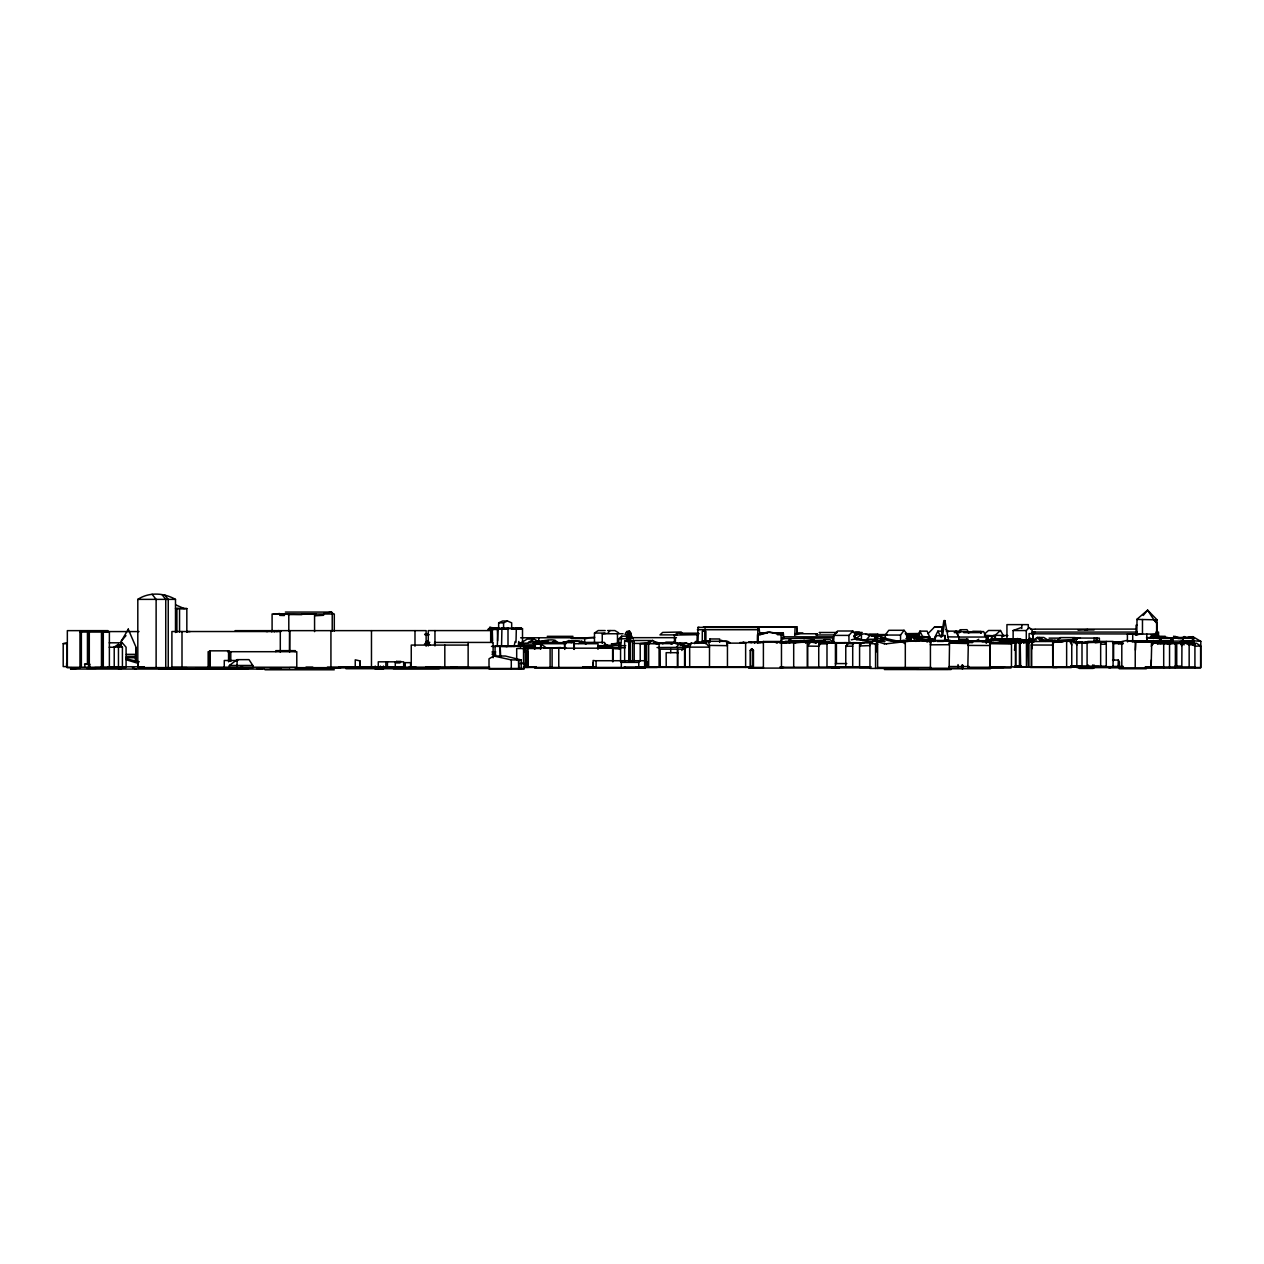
<?xml version="1.0" encoding="UTF-8"?>
<svg xmlns="http://www.w3.org/2000/svg" width="1264" height="1264" viewBox="0 0 1264 1264"><rect width="100%" height="100%" fill="white"/><g stroke="black" fill="none" stroke-linecap="round" stroke-linejoin="round"><path stroke-width="1.5" d="M527.53 658.433L527.862 667.439L527.878 648.148M941.822 632.095L941.964 627.039L942.944 627.039L934.38 627.181L927.95 633.675M1151.346 659.919L1151.109 667.803L1151.757 641.796L1152.531 644.008L1151.172 644.008M237.822 660.487L224.265 660.487L224.265 667.945L252.8 667.945L252.8 665.464L249.008 659.634L237.142 659.65L236.953 667.945M797.284 632.095L796.841 626.754L795.135 626.928L794.756 634.97M995.068 639.758L995.368 635.855L984.403 635.286M944.571 640.911L945.077 635.539L935.929 635.729L933.812 641.606M1112.557 660.061L1118.292 660.061L1118.103 666.444M518.145 646.662L518.761 641.448L520.468 646.662M980.706 633.074L980.911 631.494L972.743 631.321M1014.486 650.233L1015.45 642.76M126.337 654.357L135.627 654.357L135.232 657.549L136.196 657.549M1147.285 640.848L1162.959 641.433L1163.228 643.234M1162.706 643.234L1162.959 641.433M941.332 637.151L943.86 620.608L944.903 620.608L948.711 640.974M942.502 636.424L944.903 620.608M135.327 661.309L135.564 656.395L126.368 656.395M654.91 642.839L653.33 642.539M647.721 661.625L646.631 667.013L646.631 643.566L652.524 640.39L659.081 643.913L659.081 667.013M513.99 646.662L515.143 641.448M935.17 639.173L935.929 635.729M950.133 640.469L949.153 644.703L930.415 644.83L931.394 640.469L950.133 640.469L953.34 642.712L952.345 642.712M1019.448 667.36L1019.448 641.591L1033.478 642.27L1032.53 641.48L1031.93 648.78M501.982 629.361L501.934 628.003L507.67 627.987L507.338 629.361M697.333 642.902L697.997 627.371L759.048 627.481L759.854 634.733L757.626 634.733L757.705 642.412L757.626 634.654L767.738 632.095L783.269 634.702L770.029 632.095L757.626 634.654M757.405 642.902L757.973 627.371M990.786 641.543L989.759 645.509L967.829 645.414L968.856 641.543L990.786 641.543L993.504 643.329M1192.726 644.593L1193.706 640.769L1200.8 641.369L1200.8 667.503L1146.59 667.503M968.745 632.632L967.039 629.693L960.371 629.725L959.613 632.632L954.225 632.6M694.742 643.66L695.358 641.512L706.118 642.381M501.934 628.003L501.555 646.362M1052.912 645.051L1053.923 641.48L1022.592 641.559M949.153 668.277L949.564 641.78L972.569 642.475L949.564 641.78M1003.047 667.266L967.829 667.266L968.366 641.78M999.081 643.36L999.603 641.749L1007.708 641.843L1008.593 643.36L1007.708 641.843M1031.345 667.36L1031.345 645.019L1032.261 642.27M1053.718 642.08L1052.738 645.051L1031.345 645.019M785.134 643.202L785.576 641.907L775.227 641.907M1076.96 639.236L1077.402 638.036L1076.96 639.236L1073.168 639.236L1073.61 638.036L1099.396 638.115L1099.396 640.737L1094.087 641.164L1094.087 638.115M985.888 642.523L986.189 641.733L982.081 641.733M1007.424 639.979L1006.049 639.094L1004.769 639.916L1004.769 642.412L1005.907 639.347L1008.309 639.347L1009.399 642.144L1008.498 642.159M1008.309 639.347L1006.697 641.18M515.996 642.254L516.36 627.797L522.506 628.761L522.506 642.191M618.807 646.568L618.807 638.731L627.023 638.731L626.075 636.171L621.683 636.187L620.687 646.568M989.759 667.266L989.759 643.66L1011.453 643.992L1012.116 642.776L1015.45 642.554L1015.45 667.029M908.089 636.866L908.816 635.049L916.274 635.002L917.237 637.435M915.294 637.435L916.274 635.002M285.38 612.076L331.547 612.076L323.679 613.53M1008.83 642.238L1018.515 642.776L1019.1 641.338L1021.454 641.338L1023.65 642.886L1023.65 639.805L986.283 639.884M989.759 643.66L993.504 642.776M689.702 666.649L689.654 647.042L691.408 643.186L685.088 647.152L684.867 666.697M681.849 650.502L683.382 647.2L686.779 647.563M927.255 641.512L927.918 640.105L929.151 641.496L934.918 640.311M1004.769 642.412L1005.907 639.347M1170.701 641.922L1172.297 638.51L1162.374 636.424L1155.47 636.424M1119.161 643.218L1119.778 641.891L1121.263 642.602L1118.229 643.676L1122.116 643.534M916.858 637.372L919.939 631.131L927.128 631.131L929.893 637.577M934.586 637.735L937.904 631.131L943.323 631.131M1137.158 631.621L1135.894 633.959L1033.02 633.833L1033.02 639.742M1033.02 633.833L1034.268 631.621L1035.342 632.585M958.697 632.632L960.371 629.725M128.375 629.109L121.344 641.038L121.17 644.608M534.609 644.514L536.268 641.701L540.012 641.575M998.971 642.791L999.603 641.749M876.805 635.76L870.027 635.539L866.772 639.252L874.688 639.252L876.805 635.76L881.34 635.824L881.34 639.6M627.292 641.922L627.292 634.449L629.251 631.336L633.201 639.078M837.495 642.728L810.682 641.907L807.712 646.094L818.74 646.252L821.79 641.907L826.846 642.886L864.228 642.744M874.783 635.555L878.132 634.275L865.619 634.275M900.553 640.722L900.553 635.065L904.076 630.294L907.694 634.907L907.694 640.722M885.242 638.841L885.242 635.049L888.782 630.294L904.076 630.294M497.273 646.425L498.079 628.303L498.364 629.361L497.273 629.488L487.904 629.44C492.518 624.779 501.919 631.921 508.239 627.955L511.683 628.872L511.683 622.852L507.433 621.003L502.582 621.003L498.648 622.868L498.648 628.524L489.563 627.323M1170.022 644.166L1173.513 643.202M489.595 629.44L490.179 627.323M492.265 642.665L492.265 629.44L493.339 628.066L489.595 628.066M872.444 642.523L862.38 642.523L859.583 645.983L869.964 645.604M676.366 647.342L679.985 642.981L686.779 647.294L657.059 647.563M1143.225 615.426L1147.633 610.149L1157.002 619.771L1157.002 635.365M492.581 640.785L492.265 629.488L493.339 628.224L501.697 628.303M607.905 633.153L610.085 630.562M119.78 645.746L122.276 642.807L126.084 647.231L126.084 667.534L94.784 667.534M497.4 629.361L498.364 628.224L497.4 629.361L497.605 640.785M125.958 635.618L121.344 641.038L121.344 644.861M833.734 642.965L833.734 635.397L837.574 631.005L852.789 631.005L854.717 633.169L854.717 638.905M848.95 641.069L848.95 635.397L852.789 631.005M750.279 650.344L751.796 648.685L753.455 650.344L753.455 666.381L750.279 666.381L750.279 650.344L753.455 650.344M1151.109 646.078L1154.079 642.949L1169.548 644.198L1165.108 642.744L1154.079 642.949M1163.939 642.934L1165.724 641.069M927.839 641.812L928.914 640.674L926.623 641.812M1013.128 640.358L1013.128 630.546L1026.289 630.546L1029.275 627.56L1032.167 630.309L1032.167 634.465M886.506 643.803L902.117 641.97L903.428 640.69L906.193 641.401M817.097 634.97L817.097 633.77L815.865 634.97L834.951 634.955M1181.413 644.545L1181.413 641.069L1179.533 642.902L1170.227 642.918M818.74 667.076L818.74 643.85L820.652 642.017L829.216 642.728M828.915 642.017L826.988 643.85L818.74 643.85M1021.028 643.107L1022.086 642.112M853.943 643.408L848.729 643.408L845.774 646.188L845.774 667.139M493.339 628.066L493.339 629.44L492.312 629.44L493.339 628.492L489.595 628.492L507.875 628.872L512.599 627.955L515.996 628.856L516.36 627.797M516.739 628.635L521.479 627.797L517.055 628.824M935.044 640.848L898.72 641.417L908.168 641.433M832.786 638.636L833.592 637.893L781.847 638.636L781.847 642.554M708.456 641.243L702.026 641.275L726.279 641.322L727.448 645.667L709.499 645.414L708.409 641.322L704.127 643.25M918.296 668.435L869.964 668.435L869.964 643.692L873.329 640.643L882.446 641.369M521.353 644.245L522.79 642.839L524.276 644.245M492.312 629.44L493.339 628.524M876.663 651.813L875.557 644.435L879.507 640.911L884.737 641.606M984.53 634.022L988.495 630.483L1000.503 630.483L1003.79 636.377M993.599 636.629L1000.503 630.483M618.807 638.731L621.683 636.187M869.964 643.692L875.557 643.771L879.144 640.643M1028.011 640.105L1030.113 638.304L1033.288 640.105L1026.558 640.011M652.524 640.39L648.653 643.645L646.631 643.566L649.759 643.645M781.847 638.636L784.043 636.819L833.213 636.819M697.997 634.702L674.455 635.081L674.455 642.681M853.785 636.882L857.166 634.291L861.432 634.465L861.432 640.327M861.432 634.465L856.85 637.941L855.128 637.941M229.384 667.945L229.384 665.464L237.142 659.65M783.569 642.633L785.323 641.322L824.428 640.216L826.119 643.265M425.494 642.444L428.259 640.469M1149.561 637.688L1151.156 636.598L1164.176 636.598M1121.8 667.803L1121.8 641.527L1126.508 640.516L1135.23 642.175L1151.757 641.796M578.596 643.487L581.835 641.29L585.959 644.134M1173.419 637.893L1175.315 636.614L1177.4 637.909L1175.204 636.55L1173.419 637.656M114.218 647.057L118.2 644.387L122.418 647.057L122.418 666.934L114.218 666.934L114.218 647.057L122.418 647.057M594.475 642.554L594.475 633.059L598.204 630.546L605.203 630.562M674.455 635.081L677.425 633.185L698.55 633.185M1049.705 641.148L1043.843 637.483L1037.412 637.435L1033.162 640.09L1023.192 640.105M1055.408 642.238L1057.447 640.959L1074.384 640.564L1076.849 645.035M986.678 639.916L987.99 639.094L989.428 639.979L1008.972 639.505L1009.351 643.36L1010.11 642.065M995.274 639.979L996.711 639.078L997.975 639.916M998.75 640.137L1000.187 639.236L1002.399 640.595L1002.399 639.489L997.264 640.311M1182.03 637.893L1184.194 636.55L1186.359 637.893M544.926 642.554L548.228 640.516L543.283 642.823M541.15 643.392L534.814 643.344L534.814 648.511M551.104 643.076L555.244 640.516L558.182 642.633M871.022 642.855L875.51 640.121L880.171 640.469M976.582 640.579L978.778 639.236M1181.556 642.049L1182.377 641.559L1183.357 644.356M520.357 647.057L520.357 643.202L527.278 639.063L534.166 639.063L539.159 642.033M520.357 643.202L527.357 643.139L534.166 639.063M521.195 668.94L521.195 659.966L505.3 656.016L493.813 656.016L489.01 658.797L489.01 668.94L524.102 668.94L524.102 663.537L521.195 663.205M271.602 631.826L273.214 630.91L274.446 631.826M1136.699 634.18L1135.293 634.97L1141.455 634.022M1155.644 634.797L1157.239 634.797L1150.761 634.797L1156.291 634.433M277.179 631.526L278.838 630.61L281.082 631.526M640.216 661.167L640.216 643.645L645.92 643.392L651.387 640.516L633.217 640.485M794.756 634.18L797.063 632.901L802.893 632.916M918.533 639.347L923.905 636.535L932.99 639.347M986.283 643.25L986.204 637.024L983.597 631.589L955.631 631.858L955.995 631.131L958.776 636.977L958.776 640.753M906.699 635.997L907.568 635.555L909.243 637.372L918.375 636.598L909.464 636.945L908.816 635.049M851.351 639.837L856.107 638.668L872.002 642.223M541.64 643.613C522.348 645.525 549.903 637.672 555.244 640.516M559.589 648.179L560.932 647.531L543.473 648.179L613.087 648.179L613.087 661.657M498.648 622.868L503.578 622.82L507.433 621.003M662.636 643.771L666.096 642.144L674.929 642.144L678.152 643.755M671.579 643.724L674.929 642.144M564.139 642.697L568.705 640.611L579.528 641.369M571.17 642.665L575.657 640.611M789.226 642.949L791.864 641.733L793.697 642.697L793.697 667.25M239.749 667.945L242.483 666.713M777.028 642.823L779.509 641.733L781.468 642.728L793.697 642.697M186.835 667.597L137.808 667.597L137.808 599.373C149.247 591.868 163.957 592.832 175.491 599.373L175.491 632.506M84.498 667.313L85.115 663.963L89.712 664.216L89.712 667.313M276.152 631.526L278.333 630.61L280.071 631.526M671.121 644.198L674.012 642.997L677.694 644.261M680.222 645.477L686.162 642.997L689.86 644.261M84.498 664.232L89.712 664.216M916.463 637.957L923.905 636.535M991.403 637.783L992.003 640.184L996.348 638.984L993.393 638.984L993.393 640.611M1094.087 641.164L1099.396 640.737M1013.128 630.531L1021.233 627.56M193.992 669.146L197.532 667.866M874.688 639.252L874.688 637.356L877.216 636.44M874.688 637.356L881.34 635.824M853.785 635.697L857.166 634.544L855.286 634.512L864.608 633.864L870.043 635.223L868.415 635.239M847.528 642.807L850.561 642.412M624.827 666.871L621.335 668.008L621.335 660.724M1174.983 644.134L1180.876 643.076L1181.935 645.24L1181.824 666.128L1174.777 666.128M877.611 668.435L877.611 641.796L881.356 640.69L884.658 641.559M855.286 634.686L861.211 633.817M748.651 668.103L781.468 668.103L781.468 641.48L763.393 641.48L757.879 642.902L757.879 642.065L760.817 642.618M776.143 642.855L781.468 641.48M1156.544 641.922L1160.068 642.191L1160.099 643.724L1160.605 642.238L1162.153 642.223L1162.153 643.645L1157.192 643.566L1163.338 642.428L1175.378 643.708L1175.378 667.866M135.232 657.549L136.196 657.312M512.473 646.425L506.106 646.425M876.063 634.67L871.417 635.792L881.34 635.855L886.254 634.67M785.228 642.839L791.564 641.338L805.705 642.223L805.705 643.218M1121.31 644.008L1123.38 643.518L1113.616 643.502L1113.616 660.709M1165.139 636.219L1158.788 637.735L1146.59 637.641L1147.175 641.038M266.167 631.526L269.959 630.894L267.21 631.526M66.897 666.586L63.2 666.586L63.2 643.645L66.281 642.934M1127.678 641.512L1132.339 640.516L1141.013 642.175L1135.23 642.175L1135.23 667.803M909.764 637.641L909.764 640.848L914.599 640.816M1086.361 642.286L1104.072 641.749L1106.269 644.245L1100.66 644.245M1091.954 642.286L1093.739 641.907M525.492 648.511L527.262 648.148L527.262 651.229M922.404 640.895L934.775 640.848M498.364 627.592L494.398 628.65M1078.081 630.23L1087.893 629.551L1084.544 630.215M514.464 628.635L517.482 628.761M1082.411 642.839L1087.672 642.254M1148.755 641.448L1153.7 640.532M1150.777 641.48L1159.341 640.532L1163.18 642.807M1181.113 637.735L1192.9 636.677L1200.8 641.369M1188.018 637.593L1192.9 636.677M988.701 640.327L997.975 639.426L997.975 640.611M993.156 640.311L997.975 639.426M918.375 636.677L913.524 637.483L918.691 637.435M1000.298 640.295L1005.307 639.489M640.216 643.645L645.92 643.392L645.92 667.013M968.05 632.695L970.009 632.411M1161.205 641.259L1170.859 641.227L1170.859 638.462L1161.205 638.431L1161.205 641.259L1181.413 641.069M911.297 641.259L900.647 641.417M1135.451 650.123L1135.925 641.796M80.28 667.961L70.531 669.035L289.63 669.083M602.249 643.344L602.249 633.754L623.089 633.754M602.249 633.754L606.025 633.359M796.841 626.754L703.384 626.928L795.135 626.928M1082.126 642.76L1100.66 642.223L1100.66 666.254M1083.785 642.76L1087.087 642.396L1084.401 642.396M1193.421 641.18L1182.946 641.29L1193.421 641.18L1193.421 644.94M1073.436 642.491L1076.849 642.128L1076.849 666.096M1076.849 642.665L1082 642.128L1082 666.096M1078.571 642.728L1083.675 642.396M1095.209 642.76L1100.66 642.223M163.672 668.782L171.509 668.024M1052.659 642.254L1057.794 642.08L1052.912 642.08L1052.738 667.36L1052.659 642.254L1074.384 640.564M1057.794 642.254L1063.024 641.78M1066.532 641.464L1071.761 640.974L1071.761 667.36L1014.376 667.218M620.545 642.839L611.302 644.008L620.182 644.008M781.579 642.728L807.285 641.749L807.285 667.25L779.73 667.25M793.697 642.949L807.285 641.749M911.644 636.614L907.805 636.945L911.644 637.024M1113.616 643.502L1122.732 642.76M1137.015 619.376L1136.794 635.113M806.464 640.737L814.221 640.216L815.928 642.649M1140.112 641.527L1159.341 640.532M1145.784 641.527L1157.555 640.769M1012.559 642.539L986.094 642.317M789.494 641.322L814.253 640.216L815.928 643.297M624.637 661.356L624.637 640.658L634.196 641.022L634.196 661.104M626.186 641.085L634.196 641.022M947.352 640.943L950.97 640.753M957.053 640.753L946.768 641.148M492.265 629.488L493.339 629.44M1200.61 645.967L1194.922 646.22L1190.483 643.281L1185.537 643.123L1196.55 643.281L1200.61 645.967L1200.61 667.882L1108.797 667.803M331.895 613.467L332.859 613.419L331.547 612.076M1059.232 640.959L1063.119 640.943M545.637 641.385L529.3 641.701L536.268 641.701M705.944 643.202L709.499 647.136L689.702 647.136M1172.297 643.281L1178.285 643.139L1170.022 643.329M1176.057 643.171L1179.77 643.06L1181.824 645.635M1180.876 643.076L1169.184 643.234L1174.777 643.234M309.933 614.146L302.017 614.272M685.088 647.152L689.654 647.042M1184.526 642.855L1189.155 644.845L1194.922 644.719L1194.922 667.882M934.38 627.181L941.964 627.039M1007.756 642.001L1020.174 641.954L1021.028 643.36M428.938 642.965L425.62 643.013M919.939 631.131L922.752 636.898L929.893 636.803M549.082 642.507L543.567 642.57L555.97 642.507M992.524 639.252L995.574 639.221M906.383 638.573L910.507 638.794M425.873 644.751L429.507 644.719M891.468 641.101L894.991 641.843M836.8 632.648L835.33 632.664L832.786 637.893L832.786 642.554M831.949 642.712L844.463 642.649M125.942 658.749L139.261 661.783M627.924 632.221L626.423 632.237L629.598 631.099L630.91 633.469L630.91 637.325M963.753 632.632L981.638 632.6M961.177 642.286L960.024 640.974L958.049 642.381L953.735 642.381M109.194 647.247L114.803 647.231M180.878 608.569L186.835 608.584L186.835 632.19M986.204 637.024L958.776 637.072L956.153 631.589M1170.875 638.462L1172.297 638.462L1172.297 642.365M1003.158 639.489L1003.979 639.489M1146.59 637.641L1161.189 638.431L1161.189 642.302M1055.029 640.216L1039.798 640.232L1037.412 637.435M1054.713 640.437L1058.237 640.437M1135.23 642.254L1151.109 642.238M1184.226 642.855L1179.344 642.855L1190.577 642.855L1194.922 644.719M491.949 654.199L495.82 654.199M1057.099 667.471L1052.896 667.471M137.808 599.373L175.491 599.373M175.459 608.569L186.835 608.584M1137.015 625.19L1136.083 625.19L1136.083 633.627M516.818 628.176L511.825 628.603L520.452 628.761M507.67 627.987L508.002 629.361M515.349 628.635L522.506 628.761M1035.263 629.14L1135.862 629.093M697.333 629.725L757.405 629.725M1087.767 629.899L1094.055 629.899M235.104 630.657L426.126 630.625L426.126 646.22M703.116 631.036L705.107 631.036M946.183 631.131L961.146 631.131M629.251 631.336L626.928 631.336L624.969 634.433L627.292 634.449M106.761 631.573L139.008 631.573M186.614 631.605L190.106 631.605M79.98 632.047L87.453 632.047L87.453 663.347M87.895 632.063L101.468 632.063L101.468 667.266M101.894 667.266L101.894 631.953L109.383 632.111L109.383 667.266L66.629 667.297L66.629 663.158M1032.167 632.079L1136.336 632.079M101.894 631.953L109.383 632.111M855.459 632.174L859.362 632.174M837.258 632.49L819.214 632.49L820.32 632.916M852.931 632.442L862.238 632.442M783.901 638.589L783.269 632.774L773.473 632.774L783.269 634.733L777.455 634.733M594.475 633.059L604.682 633.059M919.971 633.564L907.236 633.706M1034.552 633.596L1029.117 633.596L1029.117 639.189M680.285 633.754L699.039 633.754M817.097 633.77L800.586 633.754L794.582 634.97M905.182 633.691L917.948 633.691M424.609 634.259L428.464 634.259M887.186 634.56L869.537 634.56L872.918 635.223M424.909 634.749L429.175 634.749M677.33 634.891L659.966 634.891L662.652 632.427L681.233 631.984L681.865 632.995M878.828 634.939L886.427 634.939M905.94 634.828L916.637 634.828M885.242 635.049L900.553 635.065M833.734 635.397L848.95 635.397M914.946 635.334L918.517 635.334M1007.866 635.555L993.378 635.286M547.233 636.329L573.003 636.329M906.541 636.898L917.174 636.961L912.134 636.898M594.696 637.277L586.986 637.783M885.4 637.577L880.66 637.577L883.394 637.704M1159.214 637.735L1155.707 637.451L1157.176 637.53M1176.863 637.514L1181.824 637.514M520.642 637.783L594.412 637.783M630.531 637.672L676.445 637.672M907.236 637.814L915.926 637.641L915.926 641.448M1049.073 638.13L1060.449 638.13M883.473 638.162L886.001 638.162M907.236 638.383L911.36 640.216M1076.185 638.225L1080.404 638.115M1166.514 638.146L1182.914 638.304L1182.914 644.134M1182.946 638.304L1193.706 638.336L1193.706 644.593M571.296 638.541L587.049 638.541M855.428 638.446L856.581 638.446M1017.267 638.51L1023.966 639.995M1177.874 638.51L1181.619 638.304L1173.545 636.219M994.642 638.905L990.992 638.683L1007.977 638.794M709.72 638.968L719.658 638.968L719.658 642.302M907.584 639.015L911.455 639.015M917.016 639.347L934.538 639.41L931.347 639.347L932.39 639.41M968.24 639.236L959.85 639.236L959.85 640.737M856.392 639.837L875.257 639.853L878.448 638.32L891.736 641.29M921.851 639.489L925.074 639.489M788.768 639.995L791.138 639.995M1031.108 639.868L1036.575 639.868M927.918 640.105L917.98 640.105L919.244 640.674M992.003 640.184L996.806 638.952L1016.951 639.031L1009.652 638.968M1024.03 642.981L1024.03 640.137L997.975 639.805M902.765 640.279L906.067 640.279M962.647 640.737L958.317 640.737M799.843 640.611L814.569 640.611L814.569 642.033M944.445 640.753L986.678 640.737M901.074 641.038L894.628 641.038L908.168 641.211M1071.761 640.974L1066.642 640.974L1066.642 667.36M1127.678 640.927L1160.826 641.038M574.709 641.29L581.835 641.29M720.385 641.275L727.637 641.275L730.197 642.855M917.759 640.911L919.244 640.911M1045.676 641.227L1059.943 641.227M937.114 641.417L943.497 641.417M1008.467 641.496L1018.515 641.496M1087.672 641.417L1113.078 641.417L1113.078 666.681L1092.649 666.681M1154.743 641.369L1164.176 641.67M1022.592 641.733L1034.11 641.733M1074.59 641.78L1080.546 642.365M1098.463 641.749L1104.072 641.749M563.065 641.907L574.314 641.97L574.314 649.412M780.931 642.918L779.525 641.938L748.651 642.065L751.638 642.633M1032.325 641.559L1023.382 642.017M1113.189 641.891L1122.574 641.938M792.291 642.317L834.445 642.317M1074.779 642.317L1082 642.128M655.542 642.444L657.849 642.444M740.025 642.554L763.393 642.554M848.286 642.57L850.561 642.57M863.107 642.839L852.71 642.618L852.71 667.139M1073.784 642.586L1088.367 642.586M109.21 642.807L122.276 642.807M657.28 642.839L664.896 642.839M990.139 642.776L1015.829 642.76L1015.829 667.029M1112.557 642.618L1121.263 642.602M656.853 642.981L686.162 642.997M1019.448 641.591L1028.959 643.123L1028.959 667.36M690.887 643.202L706.45 643.186M655.684 643.581L672.195 643.581M425.099 643.897L429.254 643.897M566.067 643.708L534.577 643.708L534.577 649.317M573.856 643.708L597.998 643.708L597.998 649.317M678.041 643.882L680.222 643.882M1157.239 643.692L1158.219 643.692M424.467 644.182L428.306 644.182M521.353 644.134L536.11 644.15M426.031 644.798L429.807 644.798M468.138 645.082L411.258 645.082L411.258 667.345M606.878 645.383L611.823 645.383M682.386 645.509L688.517 645.509M598.046 645.683L625.743 645.683M682.228 645.683L688.106 645.683M535.446 645.888L495.077 646.015L495.077 655.732M605.756 645.999L608.995 645.999L604.95 644.814M683.871 646.015L687.695 646.015M506.532 646.315L501.508 646.173C520.705 646.741 485.566 646.331 504.225 646.22M518.114 646.252L521.242 646.252M598.156 646.094L606.989 646.109L604.366 642.381L581.677 642.396M845.774 646.188L852.71 646.188M491.475 646.378L515.744 646.425M518.951 646.41L522.095 646.425M620.561 661.862L620.561 648.843L612.613 647.294L606.91 647.294L606.91 648.179M550.109 667.439L550.109 647.847L564.171 647.863L523.549 647.658L523.549 663.663M597.493 647.768L625.143 647.768M540.565 648.511L516.692 648.511L516.692 659.871M684.867 649.175L660.14 649.175L660.266 666.697M295.397 650.644L275.836 650.644L275.836 651.703M526.077 667.439L526.077 651.229L527.862 651.229L527.862 667.439M227.552 651.703L296.787 651.703L296.787 667.25L171.904 667.171L171.904 631.526L280.292 631.526L280.292 652.161M491.98 651.987L495.804 651.987M678.136 652.682L666.16 652.682L666.223 666.697M126.116 657.722L135.327 657.722M493.813 656.016L511.288 659.887L521.195 659.966M595.739 660.724L645.225 660.724L645.225 668.008L534.577 668.024M359.94 660.898L355.247 659.824L355.247 666.792L359.94 666.792L359.94 660.898L359.845 666.792M595.992 660.803L593.116 660.487L593.053 668.008M621.335 662.368L638.794 662.368M593.053 662.494L592.8 666.792M520.373 663.537L524.102 663.537M835.425 663.568L846.769 663.568M229.384 665.464L252.8 665.464M1015.197 665.859L1021.407 665.859M1070.971 665.923L1082 666.017M1014.945 666.239L1020.98 666.239M1070.829 666.191L1106.269 666.254M949.153 666.539L969.346 666.57M1071.098 666.476L1089.742 666.476M1093.328 666.428L1099.064 666.428M1112.367 666.444L1123.38 666.444M107.645 666.807L144.365 666.807M376.909 666.776L365.896 667.345M381.76 666.776L393.388 666.776M395.616 666.807L401.715 666.807M451.327 666.76L456.873 666.76M523.422 666.792L536.252 666.76M582.688 666.792L595.992 666.792M635.871 666.823L749.394 666.823M835.425 666.855L871.054 666.823M989.475 666.839L1004.485 666.839M1070.387 666.602L1081.889 666.602M1145.784 666.776L1157.555 666.776M339.131 666.918L375.092 667.013M409.078 667.044L415.903 667.044M425.81 666.902L440.109 667.029M624.637 667.013L749.299 667.044M870.643 667.076L807.712 667.076L807.712 642.317M989.665 666.886L1078.903 666.902M1145.058 667.108L1163.18 667.013M305.983 667.139L312.824 667.139M327.392 667.123L376.261 667.345M381.491 667.345L489.674 667.123M523.723 667.25L533.361 667.25M636.377 667.376L678.405 667.376M694.742 667.266L727.448 667.266L727.448 643.139L745.634 643.139L743.2 641.954M870.406 667.139L826.988 667.281L826.988 642.807M1146.717 667.345L1194.922 667.139M338.689 667.471L376.182 667.471M381.633 667.471L385.267 667.471M441.01 667.424L469.371 667.424M523.549 667.439L620.561 667.439M636.076 667.424L657.28 667.424M674.455 667.392L763.393 667.424M780.03 667.392L783.901 667.392M869.964 667.534L859.583 667.534L859.583 642.618M877.611 667.471L931.236 667.471M989.68 667.471L1003.979 667.439M1030.318 667.471L1071.382 667.471M1076.928 667.613L1088.288 667.613M1093.802 667.613L1110.803 667.613M71.843 667.692L67.197 667.692L67.197 643.518M219.683 667.834L235.862 667.834M289.551 667.661L426.126 667.661M832.028 667.834L870.343 667.834M259.073 668.087L263.892 668.087M276.152 668.135L281.082 668.135M394.652 667.929L444.628 667.929M449.431 667.961L474.995 667.961M781.847 668.008L839.343 668.008M990.47 667.961L1011.074 667.961M86.679 668.356L96.206 668.356M195.92 668.387L213.505 668.387M270.449 668.372L275.599 668.372M590.367 668.182L637.498 668.182M961.825 668.277L930.415 668.277L930.415 640.848M199.886 668.577L233.35 668.577M257.003 668.624L262.343 668.624M393.294 668.656L524.386 668.466M1079.124 668.435L1093.186 668.435M158.648 668.782L247.87 668.782M345.957 668.719L439.256 668.719M935.044 668.719L990.502 668.719M1119.209 668.751L1146.369 668.751M916.447 669.288L948.016 669.288M884.389 669.541L951.065 669.541M264.998 669.778L334.296 669.778M1030.476 629.251L1034.947 629.251M607.573 630.546L614.889 630.562L618.728 632.869M984.877 636.155L988.227 636.155L988.227 640.011M944.429 640.169L948.016 640.184M720.606 640.374L721.902 640.39M1148.06 641.464L1149.023 641.464M1022.608 641.907L1032.325 642.08M500.133 657.343L500.133 645.778L535.067 645.825M987.958 639.916L987.958 636.045L995.368 635.855L995.368 639.758M906.177 638.525L909.827 638.541M1157.002 619.771L1154.143 619.755L1156.908 623.215L1156.908 635.034M1047.192 640.406L1052.628 640.437M634.196 643.408L645.92 643.471M1053.275 641.338L1056.688 641.354M624.637 640.658L630.23 641.085L630.23 661.451M533.171 643.392L541.419 643.439M63.2 643.645L66.897 643.66M947.921 636.866L958.776 636.977M1001.609 638.968L1008.909 639.031M614.573 648.764L620.561 648.843M949.153 643.139L967.829 643.534M1000.93 638.984L1006.381 639.094L1007.092 640.406M993.393 638.984L998.86 639.094L999.571 640.406M862.38 642.523L871.038 642.697M1153.858 619.771L1147.633 610.149L1136.794 619.392L1153.858 619.771L1156.623 623.199L1156.623 634.022L1127.409 634.165L1127.409 641.78M875.557 644.435L877.611 644.482M844.668 642.57L850.403 642.744M279.676 613.53L273.435 614.225L288.129 614.02M1190.735 638.194L1193.706 638.336M426.173 642.159L429.792 642.333M1177.906 638.115L1182.741 638.51L1182.741 644.308M934.159 641.069L935.281 641.132M1154.253 641.48L1133.334 640.753L1152.468 641.227M848.729 643.408L853.642 643.676M991.798 638.794L993.773 638.794M1177.906 638.273L1181.619 638.51M1157.729 637.451L1159.214 637.53M1163.291 641.638L1143.051 641.069L1148.502 641.559M1148.455 641.069L1155.707 641.527M1146.685 641.006L1162.153 642.223M1144.963 641.006L1156.544 642.602L1147.222 640.99M697.997 627.371L699.261 627.481M822.027 641.922L824.476 642.128M1148.913 641.069L1154.332 641.559M221.105 667.961L226.809 668.782M175.728 668.071L181.384 669.035M564.171 647.863L566.146 648.195M550.109 647.847L552.099 648.195L552.099 667.439M810.682 641.907L815.77 642.886M1175.378 643.708L1168.742 642.428M568.705 640.611L572.45 641.338M500.133 645.778L500.702 657.296M115.972 667.945L121.344 669.035M884.373 643.755L877.611 641.796M885.1 638.32L899.289 641.496M873.329 640.643L877.121 641.496M801.866 641.338L805.705 642.223L804.046 640.216M1022.813 641.606L1028.959 643.123M1027.537 643.123L1028.327 667.36M907.457 638.557L911.233 639.552M604.239 644.356L607.858 645.351M126.226 659.776L138.045 663.316L138.045 666.807M132.483 667.771L136.196 669.035M236.479 667.866L240.034 669.146M920.018 636.566L922.989 637.72M175.664 604.856L184.165 608.569M858.604 638.557L862.253 640.232M917.19 633.864L919.702 635.255M902.117 641.97L905.308 643.739M1045.028 641.164L1039.182 637.498L1045.549 641.385M1151.156 636.598L1153.052 637.83M928.234 640.674L929.83 641.812M540.597 643.708L546.949 648.337M834.287 643.139L830.116 639.663L823.97 639.663L826.119 643.139M945.725 629.409L948.521 631.779M1053.923 641.48L1054.871 642.08M513.073 629.188L511.936 628.176L511.936 629.188M511.825 627.892L513.216 629.188M164.62 594.854L168.238 599.373L168.238 667.597M162.171 594.854L165.742 599.373L165.742 667.597M152.075 594.254L156.12 599.373L156.12 667.597M1030.113 638.304L1031.361 640.105M1118.292 660.061L1119.477 661.894L1119.477 666.444M1069.297 640.564L1071.761 645.035M937.904 631.131L940.669 636.803M1175.694 643.076L1176.737 645.24L1176.737 666.128M128.201 629.109L136.196 647.626L136.196 660.914M992.003 637.562L993.062 640.184M989.428 639.505L989.823 640.516M517.766 627.797L518.145 628.761M704.664 641.512L705.502 643.724M785.576 641.907L786.034 643.202M1020.174 641.954L1020.601 665.923M916.858 636.866L917.158 638.13M135.627 654.357L136.022 657.154M980.911 631.494L981.085 632.885M704.87 626.754L705.059 628.334M523.549 648.511L523.944 652.303M945.077 635.539L945.598 640.911M526.077 651.229L526.472 656.632M118.453 644.387L118.468 666.934M1192.489 638.336L1192.505 642.223M1189.155 644.845L1189.155 667.139M1184.005 641.18L1184.005 644.94M1175.457 642.902L1175.457 644.182M1173.071 638.51L1173.071 642.365M1169.548 643.629L1169.548 667.866M1163.702 644.15L1163.702 667.803M1159.894 638.431L1159.894 641.038M1158.551 637.83L1158.551 632.079L1155.991 632.079L1155.991 635.839M1146.78 634.022L1146.78 641.67M1142.482 619.518L1142.466 634.022M1132.718 634.022L1132.718 641.78M1106.269 641.417L1106.269 666.681M1097.215 638.115L1097.215 640.737M1096.078 638.115L1096.078 641.164M1094.024 664.943L1094.024 668.04L1088.114 668.04L1088.114 664.943M1092.649 664.943L1092.649 668.04M1087.087 642.223L1087.087 666.207M1076.217 638.115L1076.217 642.918M1033.241 633.438L1033.241 639.189M1031.614 642.27L1031.614 667.36M1028.28 628.413L1028.28 624.621L1006.934 624.621L1006.934 639.805M1026.447 643.313L1026.447 667.36M1026.289 630.546L1026.289 640.358M1021.818 624.621L1021.818 628.413M1021.233 642.886L1021.233 639.916L1019.969 639.078L1018.515 639.979L1018.515 642.776M1011.5 643.913L1011.453 667.029M1008.972 639.505L1008.972 643.344M1004.39 639.884L1004.39 643.25M1002.02 635.555L1002.02 638.984M989.87 643.66L989.838 667.029M966.992 639.236L966.992 640.737M966.739 639.236L966.723 640.737M962.015 664.927L962.015 668.719M958.049 664.58L958.049 668.277M914.22 637.641L914.22 640.895M910.696 637.641L910.696 641.369M905.308 640.848L905.308 667.471M877.153 637.325L877.153 641.132M875.557 643.771L875.557 668.435M846.769 642.744L846.769 646.52M836.42 642.744L836.42 663.568M835.425 642.807L835.425 667.281M810.777 640.611L810.777 642.049M797.078 628.429L797.078 632.916M795.498 642.238L795.498 643.218M783.269 632.774L783.269 638.573M781.105 634.733L781.105 642.412M779.525 641.938L779.525 642.918M763.393 641.48L763.393 668.103M754.64 642.017L754.64 643.202M753.091 666.381L753.091 650.344L751.796 648.685L750.626 650.344L750.626 666.381M745.634 642.554L745.634 667.424M710.131 638.968L710.131 642.286M709.499 645.414L709.499 667.266M705.912 640.959L705.912 631.257L702.294 631.257L702.31 641.97M704.791 631.257L704.791 641.97M685.246 650.502L685.246 666.934M684.582 649.175L684.582 666.697M677.82 649.175L677.82 666.697M677.378 649.175L677.378 666.697M675.387 637.672L675.387 643.234M670.726 649.175L670.726 652.682M656.774 643.645L659.081 643.913L648.653 643.645L648.653 667.013M644.877 660.724L644.877 668.008M644.64 643.597L644.64 667.013M638.762 660.724L638.794 668.008M632.49 641.117L632.49 661.451M630.752 642.381L630.752 632.885L628.334 632.885L628.334 640.769M629.251 632.885L629.251 640.769M628.761 640.69L628.761 661.372M617.464 633.754L617.464 643.344M612.613 647.294L612.613 661.657M596.102 660.724L596.102 668.008M584.663 637.783L584.663 643.392M574.03 641.97L574.03 648.511M573.903 649.317L573.903 642.649L540.597 642.649L540.597 649.317M564.803 641.97L564.803 649.412M564.518 641.97L564.518 648.511M558.767 648.179L558.767 667.439M540.881 642.649L540.881 648.511M538.717 637.783L538.733 641.527M535.288 643.344L535.288 648.511M526.677 651.229L526.677 667.439M525.318 647.658L525.318 667.439M518.904 668.94L518.588 659.887L518.588 668.94M511.288 659.887L511.288 668.94M508.002 628.872L508.002 646.362M503.578 622.82L503.578 628.887M493.118 657.754L493.118 642.428L434.611 642.428L434.611 645.082M490.685 642.128L490.685 630.594L428.275 630.594L428.275 645.967M468.138 642.428L468.138 667.345M444.817 645.082L444.817 667.345M434.958 630.594L434.958 645.967M414.987 630.625L414.987 646.22M410.563 667.297L410.563 662.652L404.938 662.652L404.938 667.297M404.828 663.979L404.828 667.06L378.268 667.06L378.268 661.83L403.674 661.83L403.674 667.06M395.269 661.83L395.269 667.06M387.448 661.83L387.448 667.06M385.883 661.83L385.883 667.06M383.45 666.065L383.45 669.114L375.218 669.114L375.218 666.065M380.385 666.065L380.385 669.114M371.474 630.625L371.474 667.661M369.846 667.345L367.524 666.792M340.632 667.882L294.986 667.882M334.296 631.305L334.296 614.004L272.092 614.004L272.092 631.305M332.227 614.004L332.227 631.305M330.931 630.625L330.931 667.661M314.562 614.004L314.578 631.637M295.112 650.644L295.112 651.703M289.63 651.797L289.63 630.657L289.551 652.066M288.792 614.004L288.808 631.21M230.791 651.703L230.791 661.42M229.179 661.42L229.163 650.834L209.555 650.834L209.555 667.25M228.563 650.834L228.563 661.783M209.871 650.834L209.871 667.25L209.871 651.703L208.149 651.703L208.149 667.25M182 631.526L182 667.171M179.551 632.19L179.551 608.584L176.913 608.363L176.913 632.174M136.022 647.626L136.022 657.549M107.977 631.953L107.977 630.641L67.34 630.641L67.34 667.266M103.3 632.111L103.3 667.266M89.302 632.063L89.302 667.266M88.527 664.232L88.527 667.313M87.895 630.641L87.895 663.41M81.37 632.047L81.37 667.266M79.98 630.641L79.98 667.266M301.859 614.636A141.426 55.9 -4.8 0 1 293.675 614.541A139.182 54.573 -4.7 0 1 287.781 614.541M315.858 613.751A136.512 56.754 -5 0 1 309.996 613.941M284.479 615.521A137.887 25.375 2.1 0 1 279.692 615.378M323.631 615.284A140.652 58.729 -5 0 1 315.526 615.726M886.459 643.834A6.083 1.311 -11.2 0 1 884.326 643.771M1011.879 641.812L1011.358 643.36L1011.879 641.812M396.548 661.404L395.616 662.905L399.977 662.905L400.909 661.404L396.548 661.404M1073.168 639.552L1057.557 640.311L1060.291 637.593L1075.127 637.593L1073.168 639.552M767.327 632.774L760.043 634.733L760.043 632.774L767.327 632.774M1175.33 638.036L1175.315 636.614L1175.33 638.036M697.633 642.681L697.523 635.081L697.523 642.681M962.662 668.719L962.662 664.99L962.647 668.719"/></g></svg>
